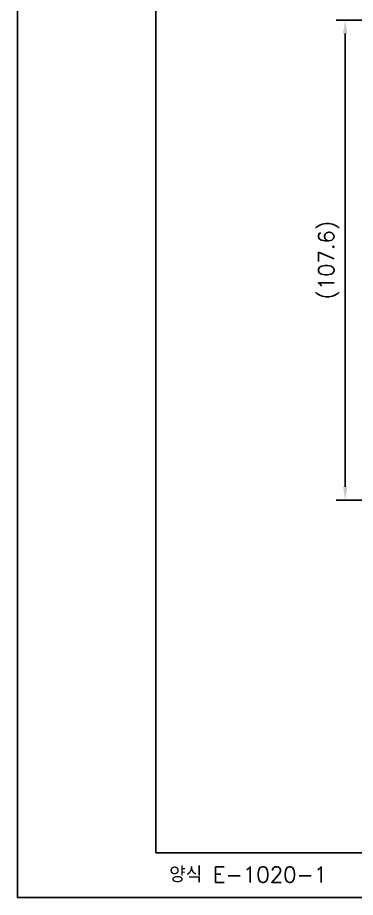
# Model space of a CAD drawing. Extents: x -10573 to -10153, y -17547 to -17250.
# Drawn here: x -10572.8 to -10496.9, y -17547.4 to -17350 of the extents above; entities that cross this region are included whole.
import ezdxf

# ---------------------------------------------------------------- set-up
doc = ezdxf.new("R2010")
doc.units = 0
doc.header["$LTSCALE"] = 7
doc.header["$MEASUREMENT"] = 0
doc.layers.get('0').update_dxf_attribs({"color": 2, "linetype": 'CONTINUOUS'})
doc.layers.add('D', color=2, linetype='CONTINUOUS')
doc.layers.add('DWG', color=7, linetype='CONTINUOUS')
doc.styles.add('GHS', font='ROMANS', dxfattribs={"bigfont": 'GHS'})

# ---------------------------------------------------------------- blocks, each defined once
blk = doc.blocks.new('BORDER')
for p, q in [((0, 1), (0, 0)), ((0, 0), (1, 0))]:
    blk.add_line(p, q)

msp = doc.modelspace()

# ---------------------------------------------------------------- linework, layer by layer
at = {"color": 4}
for p, q in [((-10541.75, -17537.4), (-10541.75, -17263.4)), ((-10163.75, -17537.4), (-10541.75, -17537.4))]:
    msp.add_line(p, q, dxfattribs=at)
at = {"layer": 'D'}
for p, q in [((-10447.52, -17350.59), (-10501.23, -17350.59)), ((-10499.23, -17353.59), (-10499.23, -17455.26)), ((-10447.52, -17458.26), (-10501.23, -17458.26))]:
    msp.add_line(p, q, dxfattribs=at)
for points in [[(-10499.73, -17353.59), (-10498.73, -17353.59), (-10499.23, -17350.59)], [(-10499.73, -17455.26), (-10498.73, -17455.26), (-10499.23, -17458.26)]]:
    msp.add_solid(points, dxfattribs=at)

# ---------------------------------------------------------------- block references
at = {"xscale": 420, "yscale": 297, "zscale": 420}
msp.add_blockref('BORDER', (-10572.75, -17547.4), dxfattribs=at)

# ---------------------------------------------------------------- texts
at = {"layer": 'D', "insert": (-10502.9, -17404.43), "char_height": 3.5, "attachment_point": 5, "rotation": 90, "style": 'GHS'}
msp.add_mtext('\\A1;(107.6)', dxfattribs=at)
at = {"layer": 'DWG', "style": 'GHS'}
msp.add_text('양식 E-1020-1', height=3.5, dxfattribs=at).set_placement((-10538.73, -17544.03))

doc.saveas('drawing.dxf')
